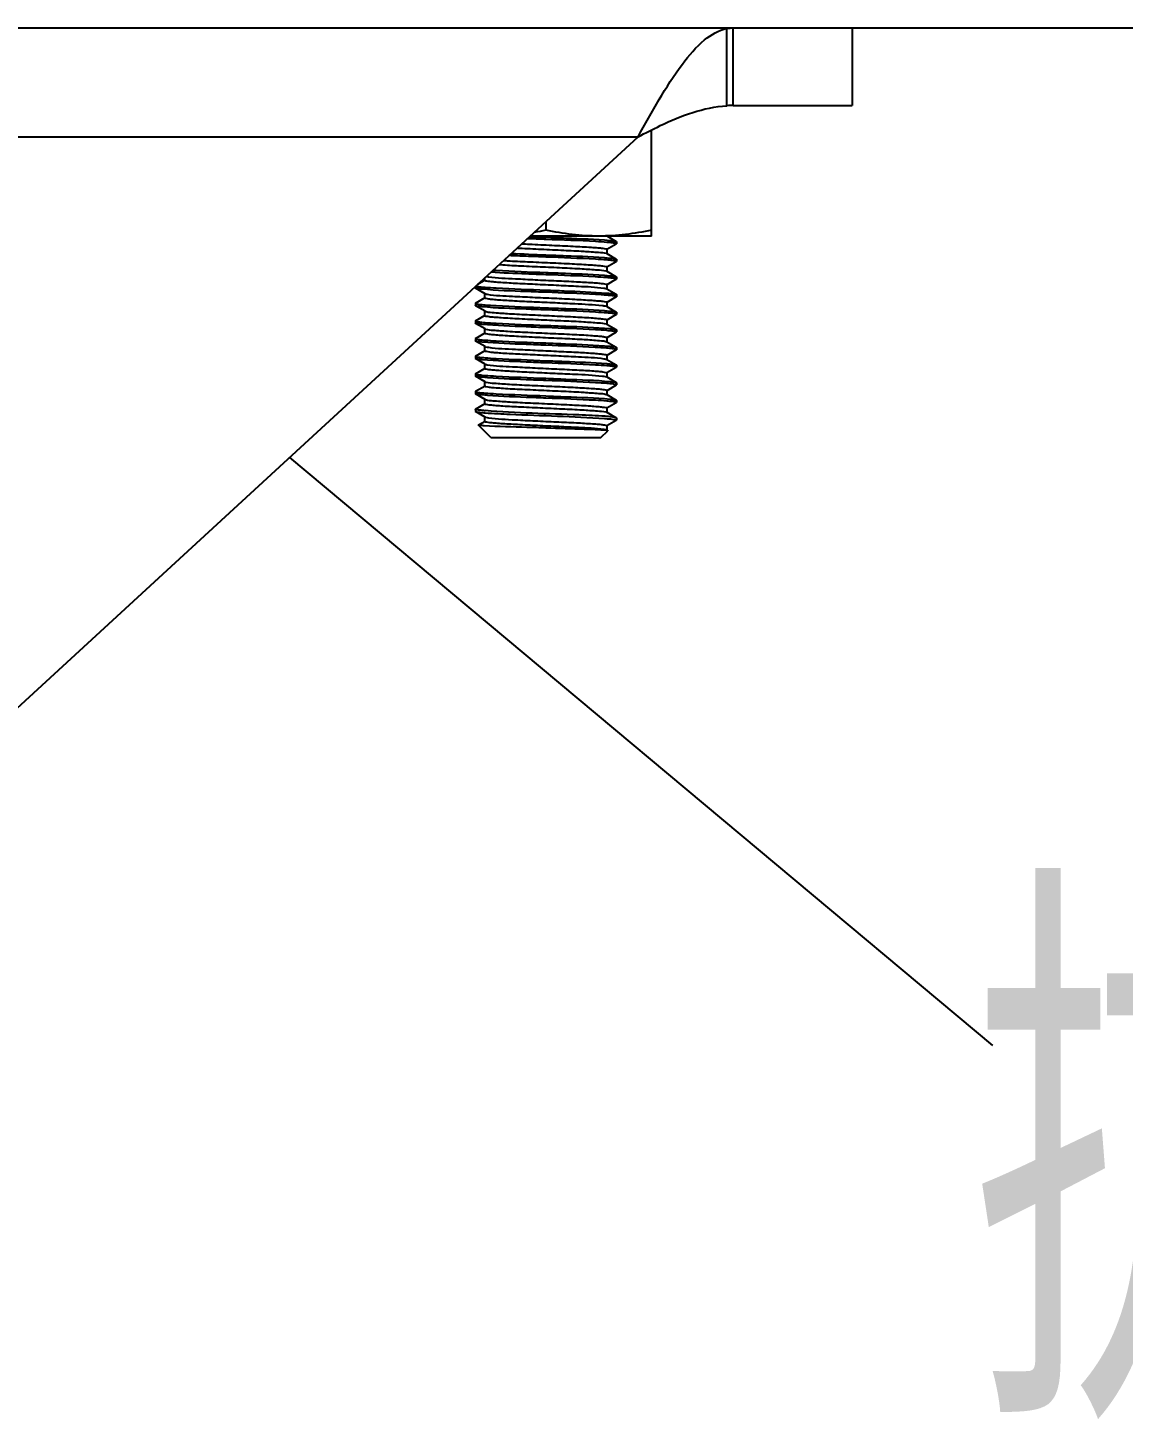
# Model space of a CAD drawing. Extents: x 27938 to 1507990, y 110129 to 923079.
# Drawn here: x 533197 to 534082, y 368415 to 369538 of the extents above; entities that cross this region are included whole.
import ezdxf

# ---------------------------------------------------------------- set-up
doc = ezdxf.new("R2010")
doc.units = 0
doc.header["$LTSCALE"] = 1000
doc.header["$MEASUREMENT"] = 0
doc.layers.add('BZ', color=2, linetype='Continuous')
doc.layers.add('W_DIM', color=4, linetype='Continuous')
doc.styles.get("Standard").update_dxf_attribs({"font": 'gbenor.shx', "bigfont": 'gbcbig.shx'})
doc.styles.add('wwp100', font='txt.shx', dxfattribs={"width": 0.7, "height": 400, "bigfont": 'hztxt.shx'})
doc.dimstyles.get("Standard").update_dxf_attribs({"dimtxt": 0.18, "dimasz": 0.18, "dimexe": 0.18, "dimexo": 0.0625, "dimgap": 0.09, "dimtad": 0, "dimtih": 1, "dimtoh": 1, "dimdec": 4, "dimzin": 0, "dimdsep": 46, "dimtxsty": 'Standard', "dimcen": 0.09, "dimadec": 0, "dimazin": 0, "dimtfac": 1, "dimtdec": 4, "dimtofl": 0, "dimtmove": 0, "dimatfit": 3, "dimfxl": 1, "dimtolj": 1, "dimtzin": 0, "dimarcsym": 0})

msp = doc.modelspace()

# ---------------------------------------------------------------- linework, layer by layer
at = {"linetype": 'Continuous'}
for p, q in [((532795.3, 369537.9), (533863.1, 369537.9)), ((533761.7, 369475), (533761.7, 369537.4)), ((533767, 369475.1), (533767, 369537.9)), ((533863.2, 369475.1), (533863.2, 369537.9)), ((533767, 369475.1), (533863.1, 369475.1)), ((533701.1, 369369.8), (533701.1, 369455.6)), ((532795.3, 369450), (533690.1, 369450)), ((533111.3, 368917.4), (533690.1, 369450)), ((533615.7, 369381.5), (533615.7, 369374.6)), ((533701.1, 369369.8), (533603, 369369.8)), ((533664.8, 369369.9), (533672.5, 369365.5)), ((533672.5, 369363.4), (533664.8, 369358.9)), ((533672.5, 369365.5), (533672.7, 369365.3)), ((533672.5, 369363.4), (533672.7, 369363.5)), ((533672.7, 369365.3), (533672.7, 369363.5)), ((533664.8, 369355.7), (533672.5, 369351.2)), ((533665, 369359.1), (533665, 369355.5)), ((533672.5, 369349.1), (533664.8, 369344.7)), ((533664.8, 369341.5), (533672.5, 369337)), ((533665, 369344.9), (533665, 369341.3)), ((533672.5, 369351.2), (533672.7, 369351.1)), ((533672.5, 369349.1), (533672.7, 369349.3)), ((533672.7, 369351.1), (533672.7, 369349.3)), ((533560.8, 369331), (533566.6, 369334.4)), ((533566.5, 369334.2), (533566.5, 369336.2)), ((533665, 369336.3), (533664.6, 369336.3)), ((533672.5, 369334.9), (533664.8, 369330.4)), ((533665, 369330.6), (533665, 369327.1)), ((533672.5, 369337), (533672.7, 369336.8)), ((533672.5, 369334.9), (533672.7, 369335.1)), ((533672.7, 369336.8), (533672.7, 369335.1)), ((533558.8, 369329.1), (533558.8, 369328)), ((533558.9, 369327.8), (533558.8, 369328)), ((533566.6, 369323.3), (533558.9, 369327.8)), ((533558.9, 369315.6), (533566.6, 369320.1)), ((533566.5, 369319.9), (533566.5, 369323.5)), ((533664.8, 369327.2), (533672.5, 369322.8)), ((533672.5, 369320.7), (533664.8, 369316.2)), ((533672.5, 369322.8), (533672.7, 369322.6)), ((533672.5, 369320.7), (533672.7, 369320.8)), ((533672.7, 369322.6), (533672.7, 369320.8)), ((533558.9, 369315.6), (533558.8, 369315.5)), ((533558.8, 369315.5), (533558.8, 369313.7)), ((533558.9, 369313.6), (533558.8, 369313.7)), ((533566.6, 369309.1), (533558.9, 369313.6)), ((533566.5, 369305.7), (533566.5, 369309.3)), ((533664.6, 369313.1), (533664.8, 369313)), ((533664.8, 369313), (533672.5, 369308.5)), ((533665, 369316.4), (533665, 369312.8)), ((533672.5, 369308.5), (533672.7, 369308.4)), ((533672.7, 369308.4), (533672.7, 369306.6)), ((533558.9, 369301.4), (533558.8, 369301.3)), ((533558.8, 369301.3), (533558.8, 369299.5)), ((533558.9, 369299.3), (533558.8, 369299.5)), ((533558.9, 369301.4), (533566.6, 369305.9)), ((533566.6, 369294.8), (533558.9, 369299.3)), ((533672.5, 369306.4), (533664.8, 369302)), ((533664.8, 369298.8), (533672.5, 369294.3)), ((533665, 369302.1), (533665, 369298.6)), ((533672.5, 369306.4), (533672.7, 369306.6)), ((533558.9, 369287.2), (533558.8, 369287)), ((533558.8, 369287), (533558.8, 369285.2)), ((533558.9, 369285.1), (533558.8, 369285.2)), ((533558.9, 369287.2), (533566.6, 369291.7)), ((533566.6, 369280.6), (533558.9, 369285.1)), ((533566.5, 369291.5), (533566.5, 369295)), ((533566.6, 369294.8), (533566.9, 369294.7)), ((533672.5, 369292.2), (533664.8, 369287.7)), ((533664.8, 369284.5), (533672.5, 369280.1)), ((533665, 369287.9), (533665, 369284.4)), ((533672.5, 369294.3), (533672.7, 369294.1)), ((533672.5, 369292.2), (533672.7, 369292.4)), ((533672.7, 369294.1), (533672.7, 369292.4)), ((533558.9, 369272.9), (533566.6, 369277.4)), ((533566.5, 369277.2), (533566.5, 369280.8)), ((533665, 369279.3), (533664.6, 369279.3)), ((533672.5, 369278), (533664.8, 369273.5)), ((533665, 369273.7), (533665, 369270.1)), ((533672.5, 369280.1), (533672.7, 369279.9)), ((533672.5, 369278), (533672.7, 369278.1)), ((533672.7, 369279.9), (533672.7, 369278.1)), ((533558.9, 369272.9), (533558.8, 369272.8)), ((533558.8, 369272.8), (533558.8, 369271)), ((533558.9, 369270.9), (533558.8, 369271)), ((533566.6, 369266.4), (533558.9, 369270.9)), ((533558.9, 369258.7), (533566.6, 369263.2)), ((533566.5, 369263), (533566.5, 369266.6)), ((533664.8, 369270.3), (533672.5, 369265.8)), ((533672.5, 369263.7), (533664.8, 369259.3)), ((533672.5, 369265.8), (533672.7, 369265.7)), ((533672.5, 369263.7), (533672.7, 369263.9)), ((533672.7, 369265.7), (533672.7, 369263.9)), ((533558.9, 369258.7), (533558.8, 369258.5)), ((533558.8, 369258.5), (533558.8, 369256.8)), ((533558.9, 369256.6), (533558.8, 369256.8)), ((533566.6, 369252.1), (533558.9, 369256.6)), ((533566.5, 369248.8), (533566.5, 369252.3)), ((533664.6, 369256.2), (533664.8, 369256.1)), ((533664.8, 369256.1), (533672.5, 369251.6)), ((533665, 369259.4), (533665, 369255.9)), ((533672.5, 369251.6), (533672.7, 369251.4)), ((533672.7, 369251.4), (533672.7, 369249.7)), ((533558.9, 369244.5), (533558.8, 369244.3)), ((533558.8, 369244.3), (533558.8, 369242.5)), ((533558.9, 369242.4), (533558.8, 369242.5)), ((533558.9, 369244.5), (533566.6, 369248.9)), ((533566.6, 369237.9), (533558.9, 369242.4)), ((533672.5, 369249.5), (533664.8, 369245)), ((533664.8, 369241.8), (533672.5, 369237.4)), ((533665, 369245.2), (533665, 369241.6)), ((533672.5, 369249.5), (533672.7, 369249.7)), ((533558.8, 369230.1), (533558.9, 369230.2)), ((533558.8, 369230.1), (533558.8, 369228.3)), ((533558.9, 369230.2), (533566.6, 369234.7)), ((533559.3, 369229.8), (533559.1, 369229.8)), ((533566.5, 369234.5), (533566.5, 369238.1)), ((533566.6, 369237.9), (533566.9, 369237.8)), ((533672.5, 369235.3), (533664.8, 369230.8)), ((533665, 369231), (533665, 369227.4)), ((533672.5, 369237.4), (533672.7, 369237.2)), ((533672.5, 369235.3), (533672.7, 369235.4)), ((533672.7, 369237.2), (533672.7, 369235.4)), ((533558.8, 369228.3), (533558.9, 369228.1)), ((533566.6, 369223.7), (533558.9, 369228.1)), ((533561.2, 369217.3), (533566.6, 369220.5)), ((533561.2, 369217.2), (533561.2, 369217.3)), ((533571.2, 369207.1), (533561.2, 369217.2)), ((533566.5, 369220.3), (533566.5, 369223.8)), ((533664.8, 369227.6), (533672.5, 369223.1)), ((533672.5, 369221), (533664.8, 369216.6)), ((533672.7, 369223), (533672.5, 369223.1)), ((533672.5, 369221), (533672.7, 369221.2)), ((533672.7, 369223), (533672.7, 369221.2)), ((533571.2, 369207.1), (533660.2, 369207.1)), ((533660.2, 369207.1), (533665.8, 369212.7)), ((533664.4, 369213.1), (533665.1, 369213)), ((533665, 369216.7), (533665, 369213.2)), ((533665.7, 369212.8), (533665.8, 369212.7))]:
    msp.add_line(p, q, dxfattribs=at)
for centre, radius, start, end in [((533767.1, 369381.3), 93.9, 90.0412, 93.2711), ((533876.8, 376030.4), 6666.6, 267.64239, 267.75562), ((533652.7, 369207.9), 157.3, 84.5776, 85.5479), ((533662.3, 369334.3), 7.65, 75.6696, 76.5396), ((533652.3, 369189.9), 161.1, 84.6498, 85.5433), ((533579.5, 369493.4), 165.4, 264.7268, 265.5405), ((533652.8, 369166.3), 156.2, 84.5514, 85.5534), ((533579.1, 369475.3), 161.5, 264.6569, 265.5429), ((533652.7, 369150.9), 157.3, 84.5776, 85.5479), ((533579.2, 369461.4), 161.9, 264.6627, 265.5428), ((533579, 369445), 159.7, 264.6243, 265.5438), ((533568, 369297.8), 3.29, 250.9561, 252.0907), ((533662.3, 369277.4), 7.65, 75.6696, 76.5396), ((533652.3, 369132.9), 161.1, 84.6498, 85.5433), ((533579.5, 369436.5), 165.4, 264.7268, 265.5405), ((533652.8, 369109.4), 156.2, 84.5514, 85.5534), ((533579.1, 369418.3), 161.5, 264.6569, 265.5429), ((533652.7, 369094), 157.3, 84.5776, 85.5479), ((533579.2, 369404.5), 161.9, 264.6627, 265.5428), ((533582.2, 369427.4), 199.1, 265.24, 265.547), ((533568, 369240.9), 3.29, 250.9561, 252.0907), ((533652.3, 369076), 161.1, 84.6498, 85.5433), ((533581.8, 369420.8), 194.3, 265.186, 265.5314), ((533662.3, 369220.4), 7.65, 75.6696, 76.5396)]:
    msp.add_arc(centre, radius, start, end, dxfattribs=at)
for points, knots in [([(533690.1, 369450), (533701.3, 369470), (533716.5, 369498.1), (533741.2, 369527.7), (533755.2, 369536.1), (533761.7, 369537.4)], [0, 0, 0, 0, 0.595771, 0.825429, 1, 1, 1, 1]), ([(533690.1, 369450), (533696.1, 369453), (533718.5, 369464.6), (533743.1, 369473.9), (533761.7, 369475)], [0, 0, 0, 0, 0.263255, 1, 1, 1, 1]), ([(533658.4, 369369.8), (533651.3, 369369.8), (533636.9, 369370.7), (533622.8, 369373.1), (533615.7, 369374.6)], [0, 0, 0, 0, 0.499234, 1, 1, 1, 1]), ([(533701.1, 369374.6), (533694.1, 369373.1), (533680, 369370.7), (533665.6, 369369.8), (533658.4, 369369.8)], [0, 0, 0, 0, 0.500766, 1, 1, 1, 1]), ([(533596.2, 369363.6), (533598.3, 369363.5), (533606.4, 369363.1), (533620.3, 369362.4), (533636.8, 369361.7), (533649.3, 369361), (533657.1, 369360.4), (533661.3, 369360.1), (533663.3, 369359.6), (533665, 369359.4), (533665, 369359.1)], [0.2952259, 0.2952259, 0.2952259, 0.2952259, 0.3597255, 0.5435065, 0.720761, 0.8677534, 0.9235306, 0.9648771, 0.9904898, 1, 1, 1, 1]), ([(533615.7, 369367.1), (533611.7, 369367.3), (533606.7, 369367.5), (533601.7, 369367.7), (533600.7, 369367.7)], [0, 0, 0, 0, 0.280726, 0.3502962, 0.3502962, 0.3502962, 0.3502962]), ([(533615.7, 369368.9), (533621.1, 369368.7), (533638.4, 369367.9), (533655.7, 369367.4), (533667.6, 369366.3)], [0, 0, 0, 0, 0.309919, 1, 1, 1, 1]), ([(533664.9, 369364.7), (533661.9, 369365), (533645.5, 369366), (533629.1, 369366.6), (533615.7, 369367.1)], [0, 0, 0, 0, 0.184493, 1, 1, 1, 1]), ([(533672.1, 369363.9), (533671.8, 369363.9), (533670.3, 369364.2), (533668.8, 369364.4), (533667.5, 369364.5)], [0, 0, 0, 0, 0.160696, 1, 1, 1, 1]), ([(533667.6, 369366.3), (533668.2, 369366.2), (533669.9, 369366), (533671.6, 369366), (533672.5, 369365.5)], [0, 0, 0, 0, 0.378482, 1, 1, 1, 1]), ([(533672.7, 369363.5), (533672.7, 369363.6), (533672.4, 369363.8), (533672.2, 369363.8), (533672.1, 369363.9)], [0, 0, 0, 0, 0.318595, 1, 1, 1, 1]), ([(533615.7, 369352.9), (533610.4, 369353.1), (533600.5, 369353.5), (533590.5, 369353.8), (533585.9, 369354)], [0, 0, 0, 0, 0.3090732, 0.5771866, 0.5771866, 0.5771866, 0.5771866]), ([(533592.6, 369360.2), (533593.1, 369360.2), (533599.6, 369359.8), (533612.1, 369359.3), (533629.4, 369358.4), (533644.9, 369357.7), (533656.3, 369356.8), (533662.4, 369356.5), (533664.4, 369355.9)], [0.2673996, 0.2673996, 0.2673996, 0.2673996, 0.2848149, 0.464601, 0.6497295, 0.8147596, 0.937049, 1, 1, 1, 1]), ([(533615.7, 369354.6), (533621.1, 369354.4), (533638.3, 369353.7), (533655.6, 369353.2), (533667.5, 369352.1)], [0, 0, 0, 0, 0.309586, 1, 1, 1, 1]), ([(533664.9, 369350.5), (533661.8, 369350.7), (533645.5, 369351.7), (533629.1, 369352.3), (533615.7, 369352.9)], [0, 0, 0, 0, 0.184541, 1, 1, 1, 1]), ([(533664.4, 369355.9), (533664.5, 369355.9), (533664.6, 369355.8), (533664.8, 369355.7), (533664.8, 369355.7)], [0, 0, 0, 0, 0.569522, 1, 1, 1, 1]), ([(533667.5, 369352.1), (533668.2, 369352), (533669.8, 369351.8), (533671.6, 369351.8), (533672.5, 369351.2)], [0, 0, 0, 0, 0.378727, 1, 1, 1, 1]), ([(533573.1, 369342.3), (533574, 369342.3), (533588.2, 369341.5), (533602.4, 369340.9), (533615.7, 369340.4)], [0.1333592, 0.1333592, 0.1333592, 0.1333592, 0.1845089, 1, 1, 1, 1]), ([(533578, 369346.8), (533578.4, 369346.8), (533583.6, 369346.4), (533594.7, 369345.8), (533611.2, 369345.1), (533628.4, 369344.3), (533643.8, 369343.5), (533655.5, 369342.7), (533661.9, 369342.3), (533664, 369341.7)], [0.1194923, 0.1194923, 0.1194923, 0.1194923, 0.1322772, 0.2793046, 0.4565879, 0.6403849, 0.8060766, 0.931494, 1, 1, 1, 1]), ([(533581.7, 369350.2), (533582.7, 369350.1), (533589.1, 369349.6), (533601.7, 369349.1), (533619.1, 369348.3), (533636, 369347.5), (533648.8, 369346.8), (533656.8, 369346.2), (533661.2, 369345.8), (533663.3, 369345.4), (533665, 369345.2), (533665, 369344.9)], [0.1500082, 0.1500082, 0.1500082, 0.1500082, 0.1823338, 0.3471353, 0.5327057, 0.7133282, 0.8639751, 0.9213168, 0.9638559, 0.9902263, 1, 1, 1, 1]), ([(533664.2, 369341.7), (533664.3, 369341.7), (533664.5, 369341.6), (533664.7, 369341.5), (533664.8, 369341.5)], [0, 0, 0, 0, 0.585672, 1, 1, 1, 1]), ([(533672, 369349.6), (533671.8, 369349.7), (533670.2, 369350), (533668.7, 369350.2), (533667.4, 369350.3)], [0, 0, 0, 0, 0.16229, 1, 1, 1, 1]), ([(533672.7, 369349.3), (533672.7, 369349.4), (533672.4, 369349.5), (533672.2, 369349.6), (533672, 369349.6)], [0, 0, 0, 0, 0.315177, 1, 1, 1, 1]), ([(533566.5, 369334.2), (533566.5, 369334.2), (533566.5, 369334.1), (533566.5, 369334.1), (533566.5, 369334.1)], [0, 0, 0, 0, 0.463467, 1, 1, 1, 1]), ([(533566.5, 369334.1), (533566.8, 369333.8), (533568.2, 369333.6), (533570.6, 369333.2), (533574.5, 369332.9), (533582, 369332.3), (533593.7, 369331.7), (533609.3, 369330.9), (533625.7, 369330.2), (533643.6, 369329.2), (533655.8, 369328.8), (533662.6, 369327.8)], [0, 0, 0, 0, 0.011937, 0.038615, 0.07957, 0.133598, 0.274096, 0.443272, 0.620779, 0.785256, 1, 1, 1, 1]), ([(533569.5, 369336.9), (533576.6, 369336), (533589.2, 369335.5), (533607.5, 369334.5), (533623.9, 369333.8), (533639.3, 369333.1), (533650.8, 369332.4), (533657.9, 369331.9), (533661.7, 369331.5), (533663.5, 369331.1), (533665, 369330.9), (533665, 369330.6)], [0, 0, 0, 0, 0.226556, 0.394464, 0.573122, 0.741029, 0.877994, 0.929534, 0.967621, 0.99116, 1, 1, 1, 1]), ([(533615.7, 369338.6), (533610.4, 369338.8), (533595.6, 369339.5), (533580.8, 369339.9), (533571.3, 369340.6)], [0, 0, 0, 0, 0.3078949, 0.8635376, 0.8635376, 0.8635376, 0.8635376]), ([(533615.7, 369340.4), (533621, 369340.2), (533638.3, 369339.5), (533655.5, 369339), (533667.4, 369337.8)], [0, 0, 0, 0, 0.308784, 1, 1, 1, 1]), ([(533664.6, 369336.3), (533661.5, 369336.5), (533645.3, 369337.5), (533629, 369338.1), (533615.7, 369338.6)], [0, 0, 0, 0, 0.186017, 1, 1, 1, 1]), ([(533670.7, 369335.7), (533670.3, 369335.7), (533668.4, 369336), (533666.5, 369336.1), (533665, 369336.3)], [0, 0, 0, 0, 0.190958, 1, 1, 1, 1]), ([(533667.4, 369337.8), (533668, 369337.8), (533669.7, 369337.5), (533671.6, 369337.5), (533672.5, 369337)], [0, 0, 0, 0, 0.379378, 1, 1, 1, 1]), ([(533672.7, 369335.1), (533672.7, 369335.1), (533672, 369335.6), (533671.3, 369335.6), (533670.7, 369335.7)], [0, 0, 0, 0, 0.092798, 1, 1, 1, 1]), ([(533564.1, 369327), (533563.4, 369327), (533561.7, 369327.3), (533559.9, 369327.2), (533558.9, 369327.8)], [0, 0, 0, 0, 0.379419, 1, 1, 1, 1]), ([(533559.5, 369329.4), (533559.7, 369329.3), (533561.3, 369329), (533562.9, 369328.9), (533564.3, 369328.7)], [0, 0, 0, 0, 0.163149, 1, 1, 1, 1]), ([(533615.7, 369324.4), (533610.4, 369324.6), (533593.2, 369325.3), (533576, 369325.8), (533564.1, 369327)], [0, 0, 0, 0, 0.308711, 1, 1, 1, 1]), ([(533566.5, 369319.9), (533566.5, 369319.7), (533567.9, 369319.5), (533569.7, 369319.1), (533573.4, 369318.7), (533580.3, 369318.2), (533591.5, 369317.5), (533606.6, 369316.8), (533622.8, 369316.1), (533641.2, 369315.1), (533653.9, 369314.6), (533661.3, 369313.7)], [0, 0, 0, 0, 0.008683, 0.031763, 0.069103, 0.119686, 0.254361, 0.420111, 0.597552, 0.765912, 1, 1, 1, 1]), ([(533566.6, 369328.5), (533569.6, 369328.3), (533586, 369327.3), (533602.4, 369326.7), (533615.7, 369326.2)], [0, 0, 0, 0, 0.184619, 1, 1, 1, 1]), ([(533566.6, 369323.3), (533566.8, 369323.2), (533567.4, 369323.1), (533567.9, 369322.9), (533568.3, 369322.9)], [0, 0, 0, 0, 0.374139, 1, 1, 1, 1]), ([(533568.3, 369322.9), (533575, 369321.7), (533587.3, 369321.4), (533605.3, 369320.4), (533622.1, 369319.7), (533638.1, 369318.9), (533650, 369318.2), (533657.5, 369317.6), (533661.5, 369317.3), (533663.4, 369316.9), (533665, 369316.7), (533665, 369316.4)], [0, 0, 0, 0, 0.210773, 0.377666, 0.558838, 0.731273, 0.873076, 0.926648, 0.966309, 0.990838, 1, 1, 1, 1]), ([(533615.7, 369326.2), (533620.6, 369326), (533637, 369325.3), (533653.3, 369324.7), (533664.8, 369323.8)], [0, 0, 0, 0, 0.297814, 1, 1, 1, 1]), ([(533664.9, 369322), (533661.9, 369322.3), (533645.5, 369323.3), (533629.1, 369323.9), (533615.7, 369324.4)], [0, 0, 0, 0, 0.184504, 1, 1, 1, 1]), ([(533662.6, 369327.8), (533662.9, 369327.7), (533663.6, 369327.6), (533664.4, 369327.5), (533664.8, 369327.2)], [0, 0, 0, 0, 0.353551, 1, 1, 1, 1]), ([(533664.8, 369323.8), (533666.6, 369323.7), (533669.1, 369323.3), (533671.8, 369323.2), (533672.5, 369322.8)], [0, 0, 0, 0, 0.683777, 1, 1, 1, 1]), ([(533672.1, 369321.2), (533671.9, 369321.2), (533670.4, 369321.5), (533668.9, 369321.7), (533667.6, 369321.8)], [0, 0, 0, 0, 0.160861, 1, 1, 1, 1]), ([(533672.7, 369320.8), (533672.7, 369320.9), (533672.4, 369321.1), (533672.2, 369321.1), (533672.1, 369321.2)], [0, 0, 0, 0, 0.319044, 1, 1, 1, 1]), ([(533558.8, 369315.5), (533558.8, 369315.4), (533559, 369315.3), (533559.2, 369315.2), (533559.4, 369315.2)], [0, 0, 0, 0, 0.318137, 1, 1, 1, 1]), ([(533564.1, 369312.7), (533563.5, 369312.8), (533561.7, 369313), (533559.9, 369313), (533558.9, 369313.6)], [0, 0, 0, 0, 0.379512, 1, 1, 1, 1]), ([(533559.4, 369315.2), (533559.6, 369315.1), (533561.2, 369314.8), (533562.8, 369314.6), (533564.1, 369314.5)], [0, 0, 0, 0, 0.159502, 1, 1, 1, 1]), ([(533615.7, 369310.2), (533610.4, 369310.4), (533593.2, 369311.1), (533576, 369311.6), (533564.1, 369312.7)], [0, 0, 0, 0, 0.308641, 1, 1, 1, 1]), ([(533566.6, 369314.3), (533569.6, 369314.1), (533586, 369313.1), (533602.4, 369312.5), (533615.7, 369311.9)], [0, 0, 0, 0, 0.184538, 1, 1, 1, 1]), ([(533566.6, 369309.1), (533566.7, 369309), (533567, 369308.9), (533567.3, 369308.9), (533567.4, 369308.8)], [0, 0, 0, 0, 0.406881, 1, 1, 1, 1]), ([(533567.4, 369308.8), (533569.6, 369308.3), (533575.9, 369307.9), (533587.6, 369307), (533603.1, 369306.3), (533620.3, 369305.5), (533636.8, 369304.7), (533649.3, 369304.1), (533657.1, 369303.4), (533661.3, 369303.1), (533663.3, 369302.7), (533665, 369302.5), (533665, 369302.1)], [0, 0, 0, 0, 0.068576, 0.194029, 0.359725, 0.543506, 0.720761, 0.867753, 0.923531, 0.964877, 0.99049, 1, 1, 1, 1]), ([(533615.7, 369311.9), (533621.1, 369311.7), (533638.4, 369311), (533655.7, 369310.5), (533667.6, 369309.3)], [0, 0, 0, 0, 0.309919, 1, 1, 1, 1]), ([(533664.9, 369307.8), (533661.9, 369308), (533645.5, 369309), (533629.1, 369309.6), (533615.7, 369310.2)], [0, 0, 0, 0, 0.184493, 1, 1, 1, 1]), ([(533661.3, 369313.7), (533661.7, 369313.7), (533662.8, 369313.5), (533663.9, 369313.4), (533664.6, 369313.1)], [0, 0, 0, 0, 0.341642, 1, 1, 1, 1]), ([(533672.1, 369306.9), (533671.8, 369307), (533670.3, 369307.3), (533668.8, 369307.4), (533667.5, 369307.6)], [0, 0, 0, 0, 0.160696, 1, 1, 1, 1]), ([(533667.6, 369309.3), (533668.2, 369309.3), (533669.9, 369309), (533671.6, 369309.1), (533672.5, 369308.5)], [0, 0, 0, 0, 0.378482, 1, 1, 1, 1]), ([(533558.8, 369301.3), (533558.8, 369301.2), (533559.1, 369301), (533559.3, 369301), (533559.4, 369300.9)], [0, 0, 0, 0, 0.314295, 1, 1, 1, 1]), ([(533564, 369298.5), (533563.4, 369298.6), (533561.7, 369298.8), (533559.8, 369298.8), (533558.9, 369299.3)], [0, 0, 0, 0, 0.379133, 1, 1, 1, 1]), ([(533559.4, 369300.9), (533559.7, 369300.8), (533561.2, 369300.5), (533562.8, 369300.4), (533564.1, 369300.3)], [0, 0, 0, 0, 0.163341, 1, 1, 1, 1]), ([(533615.7, 369295.9), (533610.4, 369296.1), (533593.2, 369296.9), (533575.9, 369297.4), (533564, 369298.5)], [0, 0, 0, 0, 0.309073, 1, 1, 1, 1]), ([(533566.5, 369305.7), (533566.5, 369305.4), (533568.2, 369305.2), (533570.2, 369304.7), (533574.6, 369304.4), (533582.5, 369303.8), (533595.3, 369303.1), (533612.1, 369302.3), (533629.4, 369301.5), (533644.9, 369300.8), (533656.3, 369299.9), (533662.4, 369299.5), (533664.4, 369298.9)], [0, 0, 0, 0, 0.009703, 0.035887, 0.07813, 0.135078, 0.284815, 0.464601, 0.649729, 0.81476, 0.937049, 1, 1, 1, 1]), ([(533566.6, 369300.1), (533569.6, 369299.8), (533586, 369298.8), (533602.4, 369298.2), (533615.7, 369297.7)], [0, 0, 0, 0, 0.184553, 1, 1, 1, 1]), ([(533615.7, 369297.7), (533621.1, 369297.5), (533638.3, 369296.7), (533655.6, 369296.2), (533667.5, 369295.1)], [0, 0, 0, 0, 0.309586, 1, 1, 1, 1]), ([(533664.9, 369293.6), (533661.8, 369293.8), (533645.5, 369294.8), (533629.1, 369295.4), (533615.7, 369295.9)], [0, 0, 0, 0, 0.184541, 1, 1, 1, 1]), ([(533664.4, 369298.9), (533664.5, 369298.9), (533664.6, 369298.9), (533664.8, 369298.8), (533664.8, 369298.8)], [0, 0, 0, 0, 0.569522, 1, 1, 1, 1]), ([(533672.7, 369306.6), (533672.7, 369306.7), (533672.4, 369306.8), (533672.2, 369306.9), (533672.1, 369306.9)], [0, 0, 0, 0, 0.318595, 1, 1, 1, 1]), ([(533558.8, 369287), (533558.8, 369287), (533559, 369286.8), (533559.2, 369286.7), (533559.4, 369286.7)], [0, 0, 0, 0, 0.319254, 1, 1, 1, 1]), ([(533564.3, 369284.2), (533563.6, 369284.3), (533561.8, 369284.5), (533559.9, 369284.5), (533558.9, 369285.1)], [0, 0, 0, 0, 0.380051, 1, 1, 1, 1]), ([(533559.4, 369286.7), (533559.6, 369286.6), (533561.1, 369286.3), (533562.7, 369286.2), (533564, 369286)], [0, 0, 0, 0, 0.159053, 1, 1, 1, 1]), ([(533566.5, 369291.5), (533566.5, 369291.2), (533568.1, 369291), (533570.1, 369290.5), (533574.4, 369290.2), (533582.2, 369289.6), (533594.7, 369288.9), (533611.2, 369288.1), (533628.4, 369287.3), (533643.8, 369286.6), (533655.5, 369285.8), (533661.9, 369285.3), (533664, 369284.8)], [0, 0, 0, 0, 0.009517, 0.035128, 0.076492, 0.132277, 0.279305, 0.456588, 0.640385, 0.806077, 0.931494, 1, 1, 1, 1]), ([(533566.6, 369285.8), (533569.6, 369285.6), (533586, 369284.6), (533602.4, 369284), (533615.7, 369283.5)], [0, 0, 0, 0, 0.184509, 1, 1, 1, 1]), ([(533567, 369294.7), (533568.9, 369294.1), (533574.9, 369293.8), (533586.2, 369292.8), (533601.7, 369292.1), (533619.1, 369291.3), (533636, 369290.5), (533648.8, 369289.9), (533656.8, 369289.2), (533661.2, 369288.9), (533663.3, 369288.4), (533665, 369288.2), (533665, 369287.9)], [0, 0, 0, 0, 0.061098, 0.182334, 0.347135, 0.532706, 0.713328, 0.863975, 0.921317, 0.963856, 0.990226, 1, 1, 1, 1]), ([(533664.2, 369284.8), (533664.3, 369284.7), (533664.5, 369284.7), (533664.7, 369284.6), (533664.8, 369284.5)], [0, 0, 0, 0, 0.585672, 1, 1, 1, 1]), ([(533672, 369292.7), (533671.8, 369292.8), (533670.2, 369293.1), (533668.7, 369293.2), (533667.4, 369293.3)], [0, 0, 0, 0, 0.16229, 1, 1, 1, 1]), ([(533667.5, 369295.1), (533668.2, 369295), (533669.8, 369294.8), (533671.6, 369294.8), (533672.5, 369294.3)], [0, 0, 0, 0, 0.378727, 1, 1, 1, 1]), ([(533672.7, 369292.4), (533672.7, 369292.4), (533672.4, 369292.6), (533672.2, 369292.7), (533672, 369292.7)], [0, 0, 0, 0, 0.315177, 1, 1, 1, 1]), ([(533615.7, 369281.7), (533610.4, 369281.9), (533593.3, 369282.6), (533576.1, 369283.1), (533564.3, 369284.2)], [0, 0, 0, 0, 0.307895, 1, 1, 1, 1]), ([(533566.5, 369277.2), (533566.5, 369277.2), (533566.5, 369277.2), (533566.5, 369277.2), (533566.5, 369277.1)], [0, 0, 0, 0, 0.463467, 1, 1, 1, 1]), ([(533566.5, 369277.1), (533566.8, 369276.9), (533568.2, 369276.7), (533570.6, 369276.2), (533574.5, 369275.9), (533582, 369275.3), (533593.7, 369274.7), (533609.3, 369274), (533625.7, 369273.2), (533643.6, 369272.3), (533655.8, 369271.8), (533662.6, 369270.8)], [0, 0, 0, 0, 0.011937, 0.038615, 0.07957, 0.133598, 0.274096, 0.443272, 0.620779, 0.785256, 1, 1, 1, 1]), ([(533566.6, 369280.6), (533566.8, 369280.5), (533567.7, 369280.2), (533568.6, 369280.1), (533569.5, 369280)], [0, 0, 0, 0, 0.140461, 1, 1, 1, 1]), ([(533569.5, 369280), (533576.6, 369279), (533589.2, 369278.6), (533607.5, 369277.6), (533623.9, 369276.9), (533639.3, 369276.1), (533650.8, 369275.5), (533657.9, 369274.9), (533661.7, 369274.6), (533663.5, 369274.2), (533665, 369274), (533665, 369273.7)], [0, 0, 0, 0, 0.226556, 0.394464, 0.573122, 0.741029, 0.877994, 0.929534, 0.967621, 0.99116, 1, 1, 1, 1]), ([(533615.7, 369283.5), (533621, 369283.3), (533638.3, 369282.5), (533655.5, 369282), (533667.4, 369280.9)], [0, 0, 0, 0, 0.308784, 1, 1, 1, 1]), ([(533664.6, 369279.3), (533661.5, 369279.6), (533645.3, 369280.6), (533629, 369281.2), (533615.7, 369281.7)], [0, 0, 0, 0, 0.186017, 1, 1, 1, 1]), ([(533670.7, 369278.7), (533670.3, 369278.8), (533668.4, 369279), (533666.5, 369279.2), (533665, 369279.3)], [0, 0, 0, 0, 0.190958, 1, 1, 1, 1]), ([(533667.4, 369280.9), (533668, 369280.8), (533669.7, 369280.6), (533671.6, 369280.6), (533672.5, 369280.1)], [0, 0, 0, 0, 0.379378, 1, 1, 1, 1]), ([(533672.7, 369278.1), (533672.7, 369278.2), (533672, 369278.7), (533671.3, 369278.6), (533670.7, 369278.7)], [0, 0, 0, 0, 0.092798, 1, 1, 1, 1]), ([(533558.8, 369272.8), (533558.8, 369272.7), (533559.1, 369272.5), (533559.3, 369272.5), (533559.5, 369272.4)], [0, 0, 0, 0, 0.312916, 1, 1, 1, 1]), ([(533564.1, 369270), (533563.4, 369270.1), (533561.7, 369270.3), (533559.9, 369270.3), (533558.9, 369270.9)], [0, 0, 0, 0, 0.379419, 1, 1, 1, 1]), ([(533559.5, 369272.4), (533559.7, 369272.4), (533561.3, 369272.1), (533562.9, 369271.9), (533564.3, 369271.8)], [0, 0, 0, 0, 0.163149, 1, 1, 1, 1]), ([(533615.7, 369267.4), (533610.4, 369267.7), (533593.2, 369268.4), (533576, 369268.9), (533564.1, 369270)], [0, 0, 0, 0, 0.308711, 1, 1, 1, 1]), ([(533566.5, 369263), (533566.5, 369262.7), (533567.9, 369262.5), (533569.7, 369262.1), (533573.4, 369261.8), (533580.3, 369261.2), (533591.5, 369260.6), (533606.6, 369259.8), (533622.8, 369259.1), (533641.2, 369258.2), (533653.9, 369257.7), (533661.3, 369256.8)], [0, 0, 0, 0, 0.008683, 0.031763, 0.069103, 0.119686, 0.254361, 0.420111, 0.597552, 0.765912, 1, 1, 1, 1]), ([(533566.6, 369271.6), (533569.6, 369271.3), (533586, 369270.4), (533602.4, 369269.8), (533615.7, 369269.2)], [0, 0, 0, 0, 0.184619, 1, 1, 1, 1]), ([(533566.6, 369266.4), (533566.8, 369266.3), (533567.4, 369266.1), (533567.9, 369266), (533568.3, 369265.9)], [0, 0, 0, 0, 0.374139, 1, 1, 1, 1]), ([(533568.3, 369265.9), (533575, 369264.8), (533587.3, 369264.5), (533605.3, 369263.4), (533622.1, 369262.7), (533638.1, 369261.9), (533650, 369261.3), (533657.5, 369260.7), (533661.5, 369260.4), (533663.4, 369259.9), (533665, 369259.7), (533665, 369259.4)], [0, 0, 0, 0, 0.210773, 0.377666, 0.558838, 0.731273, 0.873076, 0.926648, 0.966309, 0.990838, 1, 1, 1, 1]), ([(533615.7, 369269.2), (533620.6, 369269), (533637, 369268.4), (533653.3, 369267.8), (533664.8, 369266.9)], [0, 0, 0, 0, 0.297814, 1, 1, 1, 1]), ([(533664.9, 369265.1), (533661.9, 369265.3), (533645.5, 369266.3), (533629.1, 369266.9), (533615.7, 369267.4)], [0, 0, 0, 0, 0.184504, 1, 1, 1, 1]), ([(533662.6, 369270.8), (533662.9, 369270.8), (533663.6, 369270.6), (533664.4, 369270.5), (533664.8, 369270.3)], [0, 0, 0, 0, 0.353551, 1, 1, 1, 1]), ([(533664.8, 369266.9), (533666.6, 369266.7), (533669.1, 369266.4), (533671.8, 369266.2), (533672.5, 369265.8)], [0, 0, 0, 0, 0.683777, 1, 1, 1, 1]), ([(533672.1, 369264.2), (533671.9, 369264.3), (533670.4, 369264.6), (533668.9, 369264.7), (533667.6, 369264.9)], [0, 0, 0, 0, 0.160861, 1, 1, 1, 1]), ([(533672.7, 369263.9), (533672.7, 369264), (533672.4, 369264.1), (533672.2, 369264.2), (533672.1, 369264.2)], [0, 0, 0, 0, 0.319044, 1, 1, 1, 1]), ([(533558.8, 369258.5), (533558.8, 369258.5), (533559, 369258.3), (533559.2, 369258.3), (533559.4, 369258.2)], [0, 0, 0, 0, 0.318137, 1, 1, 1, 1]), ([(533564.1, 369255.8), (533563.5, 369255.8), (533561.7, 369256.1), (533559.9, 369256.1), (533558.9, 369256.6)], [0, 0, 0, 0, 0.379512, 1, 1, 1, 1]), ([(533559.4, 369258.2), (533559.6, 369258.2), (533561.2, 369257.8), (533562.8, 369257.7), (533564.1, 369257.6)], [0, 0, 0, 0, 0.159502, 1, 1, 1, 1]), ([(533615.7, 369253.2), (533610.4, 369253.4), (533593.2, 369254.2), (533576, 369254.7), (533564.1, 369255.8)], [0, 0, 0, 0, 0.308641, 1, 1, 1, 1]), ([(533566.6, 369257.3), (533569.6, 369257.1), (533586, 369256.1), (533602.4, 369255.5), (533615.7, 369255)], [0, 0, 0, 0, 0.184538, 1, 1, 1, 1]), ([(533566.6, 369252.1), (533566.7, 369252.1), (533567, 369252), (533567.3, 369251.9), (533567.4, 369251.9)], [0, 0, 0, 0, 0.406881, 1, 1, 1, 1]), ([(533567.4, 369251.9), (533569.6, 369251.4), (533575.9, 369250.9), (533587.6, 369250.1), (533603.1, 369249.3), (533620.3, 369248.6), (533636.8, 369247.8), (533649.3, 369247.1), (533657.1, 369246.5), (533661.3, 369246.2), (533663.3, 369245.7), (533665, 369245.5), (533665, 369245.2)], [0, 0, 0, 0, 0.068576, 0.194029, 0.359725, 0.543506, 0.720761, 0.867753, 0.923531, 0.964877, 0.99049, 1, 1, 1, 1]), ([(533615.7, 369255), (533621.1, 369254.8), (533638.4, 369254), (533655.7, 369253.5), (533667.6, 369252.4)], [0, 0, 0, 0, 0.309919, 1, 1, 1, 1]), ([(533664.9, 369250.9), (533661.9, 369251.1), (533645.5, 369252.1), (533629.1, 369252.7), (533615.7, 369253.2)], [0, 0, 0, 0, 0.184493, 1, 1, 1, 1]), ([(533661.3, 369256.8), (533661.7, 369256.7), (533662.8, 369256.6), (533663.9, 369256.4), (533664.6, 369256.2)], [0, 0, 0, 0, 0.341642, 1, 1, 1, 1]), ([(533667.6, 369252.4), (533668.2, 369252.3), (533669.9, 369252.1), (533671.6, 369252.1), (533672.5, 369251.6)], [0, 0, 0, 0, 0.378482, 1, 1, 1, 1]), ([(533558.8, 369244.3), (533558.8, 369244.2), (533559.1, 369244.1), (533559.3, 369244), (533559.4, 369244)], [0, 0, 0, 0, 0.314295, 1, 1, 1, 1]), ([(533564, 369241.6), (533563.4, 369241.6), (533561.7, 369241.9), (533559.8, 369241.8), (533558.9, 369242.4)], [0, 0, 0, 0, 0.379133, 1, 1, 1, 1]), ([(533559.4, 369244), (533559.7, 369243.9), (533561.2, 369243.6), (533562.8, 369243.4), (533564.1, 369243.3)], [0, 0, 0, 0, 0.163341, 1, 1, 1, 1]), ([(533615.7, 369239), (533610.4, 369239.2), (533593.2, 369239.9), (533575.9, 369240.4), (533564, 369241.6)], [0, 0, 0, 0, 0.309073, 1, 1, 1, 1]), ([(533566.5, 369248.8), (533566.5, 369248.4), (533568.2, 369248.3), (533570.2, 369247.8), (533574.6, 369247.5), (533582.5, 369246.8), (533595.3, 369246.2), (533612.1, 369245.4), (533629.4, 369244.6), (533644.9, 369243.9), (533656.3, 369242.9), (533662.4, 369242.6), (533664.4, 369242)], [0, 0, 0, 0, 0.009703, 0.035887, 0.07813, 0.135078, 0.284815, 0.464601, 0.649729, 0.81476, 0.937049, 1, 1, 1, 1]), ([(533566.6, 369243.1), (533569.6, 369242.9), (533586, 369241.9), (533602.4, 369241.3), (533615.7, 369240.8)], [0, 0, 0, 0, 0.184553, 1, 1, 1, 1]), ([(533615.7, 369240.8), (533621.1, 369240.5), (533638.3, 369239.8), (533655.6, 369239.3), (533667.5, 369238.2)], [0, 0, 0, 0, 0.309586, 1, 1, 1, 1]), ([(533664.4, 369242), (533664.5, 369242), (533664.6, 369241.9), (533664.8, 369241.9), (533664.8, 369241.8)], [0, 0, 0, 0, 0.569522, 1, 1, 1, 1]), ([(533672.1, 369250), (533671.8, 369250), (533670.3, 369250.4), (533668.8, 369250.5), (533667.5, 369250.6)], [0, 0, 0, 0, 0.160696, 1, 1, 1, 1]), ([(533672.7, 369249.7), (533672.7, 369249.7), (533672.4, 369249.9), (533672.2, 369249.9), (533672.1, 369250)], [0, 0, 0, 0, 0.318595, 1, 1, 1, 1]), ([(533559.1, 369229.8), (533559, 369229.9), (533558.9, 369229.9), (533558.8, 369230), (533558.8, 369230.1)], [0, 0, 0, 0, 0.649818, 1, 1, 1, 1]), ([(533565.7, 369229), (533564.9, 369229), (533562.8, 369229.2), (533560.6, 369229.4), (533559.3, 369229.8)], [0, 0, 0, 0, 0.350995, 1, 1, 1, 1]), ([(533566.5, 369234.5), (533566.5, 369234.2), (533568.1, 369234), (533570.1, 369233.6), (533574.4, 369233.2), (533582.2, 369232.6), (533594.7, 369232), (533611.2, 369231.2), (533628.4, 369230.4), (533643.8, 369229.7), (533655.5, 369228.8), (533661.9, 369228.4), (533664, 369227.8)], [0, 0, 0, 0, 0.009517, 0.035128, 0.076492, 0.132277, 0.279305, 0.456588, 0.640385, 0.806077, 0.931494, 1, 1, 1, 1]), ([(533663.5, 369224.3), (533656.5, 369224.8), (533624.2, 369226.3), (533591.9, 369226.9), (533566.8, 369228.9)], [0, 0, 0, 0, 0.218132, 1, 1, 1, 1]), ([(533567, 369237.8), (533568.9, 369237.1), (533574.9, 369236.8), (533586.2, 369235.9), (533601.7, 369235.2), (533619.1, 369234.4), (533636, 369233.6), (533648.8, 369232.9), (533656.8, 369232.3), (533661.2, 369231.9), (533663.3, 369231.5), (533665, 369231.3), (533665, 369231)], [0, 0, 0, 0, 0.061098, 0.182334, 0.347135, 0.532706, 0.713328, 0.863975, 0.921317, 0.963856, 0.990226, 1, 1, 1, 1]), ([(533664.9, 369236.6), (533661.8, 369236.9), (533645.5, 369237.8), (533629.1, 369238.4), (533615.7, 369239)], [0, 0, 0, 0, 0.184541, 1, 1, 1, 1]), ([(533672, 369235.8), (533671.8, 369235.8), (533670.2, 369236.1), (533668.7, 369236.3), (533667.4, 369236.4)], [0, 0, 0, 0, 0.16229, 1, 1, 1, 1]), ([(533667.5, 369238.2), (533668.2, 369238.1), (533669.8, 369237.9), (533671.6, 369237.9), (533672.5, 369237.4)], [0, 0, 0, 0, 0.378727, 1, 1, 1, 1]), ([(533672.7, 369235.4), (533672.7, 369235.5), (533672.4, 369235.7), (533672.2, 369235.7), (533672, 369235.8)], [0, 0, 0, 0, 0.315177, 1, 1, 1, 1]), ([(533558.9, 369228.1), (533559, 369228.1), (533559.4, 369228), (533559.7, 369227.9), (533559.9, 369227.9)], [0, 0, 0, 0, 0.390582, 1, 1, 1, 1]), ([(533559.9, 369227.9), (533560.2, 369227.8), (533562.1, 369227.5), (533564, 369227.3), (533565.5, 369227.2)], [0, 0, 0, 0, 0.173481, 1, 1, 1, 1]), ([(533561.6, 369217.1), (533561.5, 369217.1), (533561.3, 369217.1), (533561.2, 369217.2), (533561.2, 369217.2)], [0, 0, 0, 0, 0.644165, 1, 1, 1, 1]), ([(533566.5, 369220.3), (533566.5, 369220.3), (533566.5, 369220.2), (533566.5, 369220.2), (533566.5, 369220.2)], [0, 0, 0, 0, 0.463467, 1, 1, 1, 1]), ([(533566.5, 369220.2), (533566.8, 369219.9), (533568.2, 369219.8), (533570.6, 369219.3), (533574.5, 369219), (533582, 369218.4), (533593.7, 369217.8), (533609.3, 369217), (533625.7, 369216.3), (533643.6, 369215.3), (533655.8, 369214.9), (533662.6, 369213.9)], [0, 0, 0, 0, 0.011937, 0.038615, 0.07957, 0.133598, 0.274096, 0.443272, 0.620779, 0.785256, 1, 1, 1, 1]), ([(533566.6, 369223.7), (533566.8, 369223.6), (533567.7, 369223.3), (533568.6, 369223.2), (533569.5, 369223.1)], [0, 0, 0, 0, 0.140461, 1, 1, 1, 1]), ([(533566.7, 369227.1), (533573.4, 369226.6), (533605.5, 369225), (533637.7, 369224.3), (533663.1, 369222.5)], [0, 0, 0, 0, 0.208808, 1, 1, 1, 1]), ([(533569.5, 369223.1), (533576.6, 369222.1), (533589.2, 369221.6), (533607.5, 369220.6), (533623.9, 369219.9), (533639.3, 369219.2), (533650.8, 369218.5), (533657.9, 369218), (533661.7, 369217.6), (533663.5, 369217.2), (533665, 369217), (533665, 369216.7)], [0, 0, 0, 0, 0.226556, 0.394464, 0.573122, 0.741029, 0.877994, 0.929534, 0.967621, 0.99116, 1, 1, 1, 1]), ([(533663.1, 369222.5), (533663.8, 369222.5), (533666.2, 369222.3), (533668.6, 369222.1), (533670.2, 369221.8)], [0, 0, 0, 0, 0.307232, 1, 1, 1, 1]), ([(533670.4, 369223.6), (533670, 369223.7), (533667.7, 369223.9), (533665.4, 369224.1), (533663.5, 369224.3)], [0, 0, 0, 0, 0.189241, 1, 1, 1, 1]), ([(533664.2, 369227.8), (533664.3, 369227.8), (533664.5, 369227.7), (533664.7, 369227.6), (533664.8, 369227.6)], [0, 0, 0, 0, 0.585672, 1, 1, 1, 1]), ([(533670.2, 369221.8), (533670.8, 369221.8), (533671.5, 369221.6), (533672.7, 369221.4), (533672.7, 369221.2)], [0, 0, 0, 0, 0.726573, 1, 1, 1, 1]), ([(533672.5, 369223.1), (533672.4, 369223.2), (533671.8, 369223.4), (533671.1, 369223.5), (533670.4, 369223.6)], [0, 0, 0, 0, 0.144741, 1, 1, 1, 1]), ([(533565.8, 369216.6), (533565.3, 369216.7), (533563.9, 369216.8), (533562.5, 369216.9), (533561.6, 369217.1)], [0, 0, 0, 0, 0.347295, 1, 1, 1, 1]), ([(533615.7, 369215), (533610.6, 369215.1), (533593.9, 369215.6), (533577.3, 369215.9), (533565.8, 369216.6)], [0, 0, 0, 0, 0.310462, 1, 1, 1, 1]), ([(533615.7, 369215), (533626.1, 369214.7), (533642.3, 369214), (533658.6, 369213.8), (533664.4, 369213.1)], [0, 0, 0, 0, 0.636179, 1, 1, 1, 1]), ([(533662.6, 369213.9), (533662.9, 369213.8), (533663.6, 369213.7), (533664.4, 369213.6), (533664.8, 369213.4)], [0, 0, 0, 0, 0.353551, 1, 1, 1, 1]), ([(533665.1, 369213), (533665.3, 369213), (533665.5, 369212.9), (533665.7, 369212.8), (533665.7, 369212.8)], [0, 0, 0, 0, 0.624047, 1, 1, 1, 1])]:
    msp.add_open_spline(points, degree=3, knots=knots, dxfattribs=at)
for points in [[(533761.7, 369537.4), (533763.5, 369537.7), (533765.3, 369537.9), (533767, 369537.9)], [(533615.7, 369374.6), (533612.6, 369373.9), (533609.4, 369373.3), (533606.2, 369372.8)], [(533587.8, 369355.8), (533597.1, 369355.4), (533606.4, 369355), (533615.7, 369354.6)], [(533559.2, 369329.5), (533559.3, 369329.4), (533559.4, 369329.4), (533559.5, 369329.4)], [(533567.6, 369337.2), (533568.2, 369337.1), (533568.8, 369337), (533569.5, 369336.9)]]:
    msp.add_open_spline(points, degree=3, dxfattribs=at)
at = {"layer": 'BZ'}
msp.add_line((522287, 369537.9), (536867, 369537.9), dxfattribs=at)

# ---------------------------------------------------------------- texts
at = {"layer": 'W_DIM', "color": 7, "style": 'wwp100', "width": 0.7}
msp.add_text('抗震连接座A', height=400, dxfattribs=at).set_placement((533959.3, 368418.1))

# ---------------------------------------------------------------- leaders
msp.add_leader([(533408.8, 369191.1), (533976.2, 368716.5)], dimstyle='Standard', override={"dimgap": 20})

doc.saveas('drawing.dxf')
